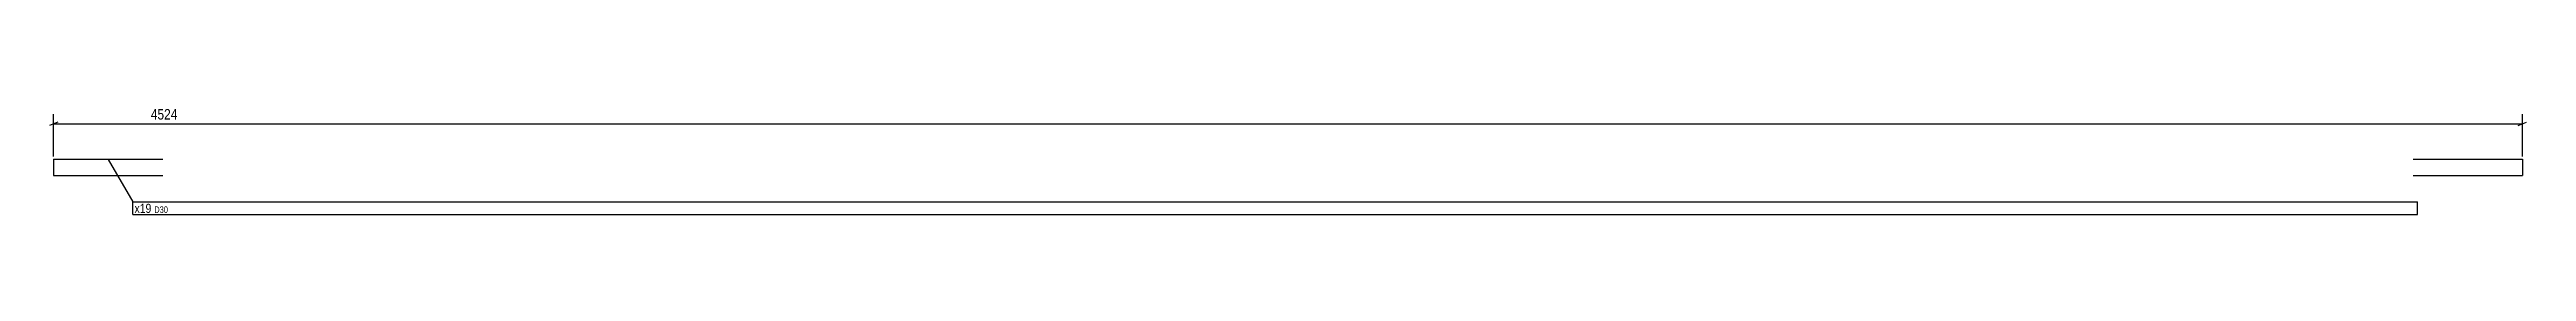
# Model space of a CAD drawing. Header units: millimetres. Extents: x 15 to 4554, y 15 to 214.
import ezdxf

# ---------------------------------------------------------------- set-up
doc = ezdxf.new("R2010")
doc.units = ezdxf.units.MM
for name, color, linetype in [('MÅLSÆTNING', 7, 'Continuous'), ('STÅL', 7, 'Continuous'), ('TEKST', 7, 'Continuous')]:
    doc.layers.add(name, color=color, linetype=linetype)
doc.styles.add('Arial Narrow', font='ARIALN.TTF', dxfattribs={"height": 0.2})

msp = doc.modelspace()

# ---------------------------------------------------------------- linework, layer by layer
at = {"layer": 'MÅLSÆTNING', "color": 7, "linetype": 'Continuous'}
for p, q in [((30, 184.9), (15, 178.9)), ((22.5, 121.9), (22.5, 199.7)), ((22.5, 181.9), (4546.7, 181.9)), ((4539.2, 178.9), (4554.2, 184.9)), ((4546.7, 121.9), (4546.7, 199.7))]:
    msp.add_line(p, q, dxfattribs=at)
at = {"layer": 'STÅL', "color": 2, "linetype": 'Continuous'}
for p, q in [((22.5, 116.9), (222.5, 116.9)), ((22.5, 116.9), (22.5, 101.9)), ((22.5, 101.9), (22.5, 86.9)), ((4346.7, 116.9), (4546.7, 116.9)), ((4546.7, 116.9), (4546.7, 114.9)), ((4546.7, 114.9), (4546.7, 86.9)), ((22.5, 86.9), (222.5, 86.9)), ((4346.7, 86.9), (4546.7, 86.9))]:
    msp.add_line(p, q, dxfattribs=at)

# ---------------------------------------------------------------- wipeouts: each hides what was drawn before it
at = {"color": 0}
msp.add_wipeout([(201.7, 18), (201.7, 35.5), (170.7, 35.5), (170.7, 18)], dxfattribs=at).dxf.layer = 'TEKST'

# ---------------------------------------------------------------- next in the draw order: wipeouts: each hides what was drawn before it
for points, layer in [([(4372.5, 185.7), (4372.5, 213.7), (196.6, 213.7), (196.6, 185.7)], 'MÅLSÆTNING'), ([(201.7, 18), (201.7, 35.5), (170.7, 35.5), (170.7, 18)], 'TEKST')]:
    msp.add_wipeout(points, dxfattribs=at).dxf.layer = layer

# ---------------------------------------------------------------- next in the draw order: linework, layer by layer
at = {"layer": 'TEKST', "color": 7, "linetype": 'Continuous'}
for p in [(122.7, 116.4), (167.7, 15)]:
    msp.add_line(p, (167.7, 38.5), dxfattribs=at)

# ---------------------------------------------------------------- next in the draw order: texts
at = {"layer": 'MÅLSÆTNING', "color": 3, "style": 'Arial Narrow'}
msp.add_text('4524', height=19.09, dxfattribs=at).set_placement((200.6, 189.7))

# ---------------------------------------------------------------- next in the draw order: wipeouts: each hides what was drawn before it
at = {"color": 0}
msp.add_wipeout([(4351.2, 18), (4351.2, 30.5), (206.9, 30.5), (206.9, 18)], dxfattribs=at).dxf.layer = 'TEKST'

# ---------------------------------------------------------------- next in the draw order: wipeouts: each hides what was drawn before it
msp.add_wipeout([(4351.2, 18), (4351.2, 30.5), (206.9, 30.5), (206.9, 18)], dxfattribs=at).dxf.layer = 'TEKST'

# ---------------------------------------------------------------- next in the draw order: linework, layer by layer
at = {"layer": 'TEKST', "color": 7, "linetype": 'Continuous'}
for p, q in [((167.7, 38.5), (4354.2, 38.5)), ((167.7, 15), (4354.2, 15)), ((4354.2, 15), (4354.2, 38.5))]:
    msp.add_line(p, q, dxfattribs=at)

# ---------------------------------------------------------------- next in the draw order: texts
at = {"layer": 'TEKST', "color": 3, "style": 'Arial Narrow'}
for s, height, p in [('x19', 16.7, (170.7, 18)), ('D30', 11.93, (206.9, 18))]:
    msp.add_text(s, height=height, dxfattribs=at).set_placement(p)

doc.saveas('drawing.dxf')
